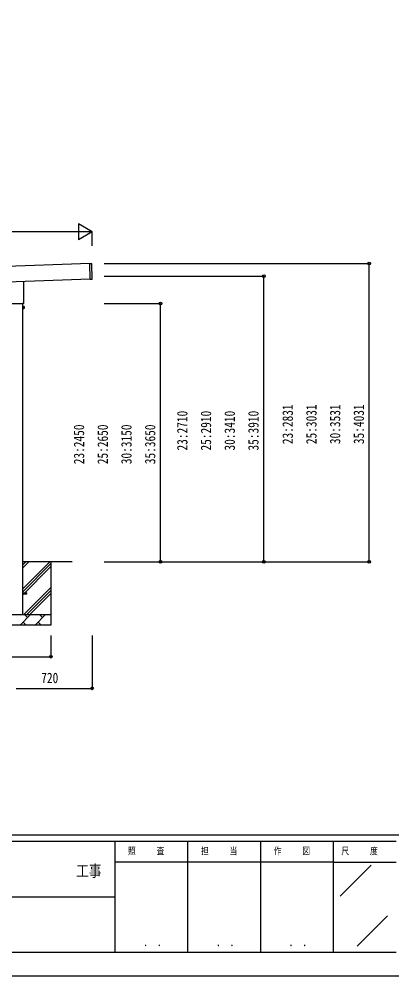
# Model space of a CAD drawing. Units: millimetres, scale not verified. Extents: x -12615 to 12615, y -8910 to 8910.
# Drawn here: x 2976 to 6513, y -8910 to 167 of the extents above; entities that cross this region are included whole.
import ezdxf
from ezdxf.enums import TextEntityAlignment as Align

# ---------------------------------------------------------------- set-up
doc = ezdxf.new("R2010")
doc.units = ezdxf.units.MM
doc.header["$LTSCALE"] = 40
for name, color, linetype in [('0-4_YKK_13', 4, 'Continuous'), ('0-5_YKK_A1', 4, 'Continuous'), ('0-6_YKK_D', 6, 'Continuous'), ('0-7_YKK_ZWAK', 7, 'Continuous')]:
    doc.layers.add(name, color=color, linetype=linetype)
doc.styles.add('ＭＳ ゴシック', font='')
doc.styles.get('ＭＳ ゴシック').set_extended_font_data('MS Gothic')

msp = doc.modelspace()

# ---------------------------------------------------------------- linework, layer by layer
at = {"layer": '0-4_YKK_13'}
for p, q in [((3645.4, -2151.2), (3664.39, -2150.57)), ((3650.4, -2301.12), (3645.4, -2151.2)), ((3670.35, -2299.45), (3665.42, -2151.53)), ((3016.56, -2319.21), (3016.56, -2522.91)), ((3650.4, -2301.12), (3669.38, -2300.48)), ((3016.2, -2535.18), (2880.33, -2535.18)), ((3018.26, -2526.18), (3018.26, -2531.68)), ((3012.76, -2578.38), (3015.26, -2578.38)), ((3015.26, -2564.28), (3021.51, -2564.28)), ((3015.26, -2574.09), (3021.51, -2574.09)), ((3015.26, -2579), (3021.51, -2579)), ((3022.26, -2560.68), (3021.51, -2559.37)), ((3022.26, -2577.68), (3021.51, -2579)), ((3022.26, -2560.68), (3022.26, -2577.68)), ((3010.76, -5277.68), (3048.26, -5277.68)), ((3010.76, -5286.68), (3048.26, -5286.68)), ((3048.26, -5286.68), (3048.26, -5277.68))]:
    msp.add_line(p, q, dxfattribs=at)
msp.add_lwpolyline([(3012.76, -2579.68), (3012.76, -2558.68), (3010.76, -2558.68), (3010.76, -2579.68)], close=True, dxfattribs=at)
for points in [[(3015.26, -2578.38), (3015.26, -2559.98), (3012.76, -2559.98)], [(3015.26, -2579), (3015.26, -2559.37), (3021.51, -2559.37)]]:
    msp.add_lwpolyline(points, dxfattribs=at)
for centre, radius, start, end in [((3664.42, -2151.57), 1, 1.90915, 91.90915), ((3669.35, -2299.49), 1, 271.90915, 1.90915), ((3014.26, -2531.68), 4, 298.95502, 345.52249), ((3014.26, -2526.18), 4, 0, 54.90037), ((3014.26, -2531.68), 4, 345.52249, 0), ((3006.02, -2569.18), 16.24, 342.41205, 17.58795), ((3017.92, -2561.82), 4.34, 325.61575, 34.38425), ((3017.92, -2576.54), 4.34, 325.61575, 34.38425)]:
    msp.add_arc(centre, radius, start, end, dxfattribs=at)
at = {"layer": '0-5_YKK_A1'}
for p, q in [((3645.47, -2153.2), (-2256.88, -2349.91)), ((-2252.05, -2494.83), (3650.3, -2298.09)), ((3010.76, -5482.18), (3010.76, -2535.18)), ((3480.62, -4982.18), (3010.76, -4982.18)), ((3010.76, -5237.28), (3265.86, -4982.18)), ((3010.76, -5039.29), (3067.87, -4982.18)), ((3010.76, -5011.01), (3039.59, -4982.18)), ((3278.26, -4982.18), (3278.26, -5582.18)), ((3010.76, -5265.57), (3278.26, -4998.07)), ((3010.76, -5293.85), (3278.26, -5026.35)), ((3020.42, -5482.18), (3278.26, -5224.34)), ((3048.71, -5482.18), (3278.26, -5252.62)), ((3076.99, -5482.18), (3278.26, -5280.91)), ((2618.26, -5482.18), (3278.26, -5482.18)), ((2985.42, -5582.18), (3085.42, -5482.18)), ((3056.87, -5510.74), (3028.31, -5482.18)), ((3126.84, -5582.18), (3226.84, -5482.18)), ((3198.29, -5510.74), (3169.74, -5482.18)), ((3274.98, -5482.18), (3278.26, -5478.9)), ((3278.26, -5582.18), (2618.26, -5582.18)), ((3013.98, -5553.63), (3042.53, -5582.18)), ((3155.4, -5553.63), (3183.95, -5582.18))]:
    msp.add_line(p, q, dxfattribs=at)
at = {"layer": '0-6_YKK_D'}
for p, q in [((3667.78, -1851.07), (3537.87, -1776.07)), ((3537.87, -1776.07), (3537.87, -1926.07)), ((3517.78, -1851.07), (-2124.34, -1851.07)), ((3667.78, -1851.07), (3407.97, -1851.07)), ((3667.78, -1851.07), (3537.87, -1926.07)), ((3667.78, -1982.87), (3667.78, -1850.07)), ((3781.62, -2151.07), (6298.78, -2151.07)), ((6297.78, -4982.18), (6297.78, -2151.07)), ((3781.62, -2272.18), (5298.78, -2272.18)), ((5297.78, -4982.18), (5297.78, -2272.18)), ((3781.62, -2532.18), (4318.78, -2532.18)), ((4317.78, -4982.18), (4317.78, -2532.18)), ((3781.62, -4982.18), (4318.78, -4982.18)), ((3781.62, -4982.18), (6298.78, -4982.18)), ((3782.62, -4982.18), (5298.78, -4982.18)), ((3278.26, -5682.18), (3278.26, -5883.18)), ((3667.78, -5682.18), (3667.78, -6183.18)), ((2618.26, -5882.18), (3278.26, -5882.18)), ((2948.26, -6182.18), (3667.78, -6182.18))]:
    msp.add_line(p, q, dxfattribs=at)
for centre in [(6297.78, -2151.07), (5297.78, -2272.18), (4317.78, -2532.18), (4317.78, -4982.18), (5297.78, -4982.18), (6297.78, -4982.18), (3278.26, -5882.18), (3667.78, -6182.18)]:
    msp.add_circle(centre, 12.75, dxfattribs=at)
at = {"layer": '0-7_YKK_ZWAK'}
for p, q in [((11685.06, -7575), (-11714.94, -7575)), ((3885.06, -7635), (-14.94, -7635)), ((4575.06, -7635), (4575.06, -8685)), ((5265.06, -7635), (5265.06, -8685)), ((5955.06, -7635), (5955.06, -8685)), ((6555.06, -7635), (5955.06, -7635)), ((5955.06, -7830), (3885.06, -7830)), ((5955.06, -7830), (6555.06, -7830)), ((6021.31, -8154.87), (6315.11, -7861.08)), ((-14.94, -8160), (3885.06, -8160)), ((6182.02, -8627.97), (6470.68, -8339.3)), ((-14.94, -8685), (3885.06, -8685)), ((3885.06, -8685), (5955.06, -8685)), ((5955.06, -8685), (6555.06, -8685))]:
    msp.add_line(p, q, dxfattribs=at)
msp.add_lwpolyline([(-12615, -8910), (12615, -8910), (12615, 8910), (-12615, 8910)], close=True, dxfattribs=at)
msp.add_lwpolyline([(5955.06, -7635), (3885.06, -7635), (3885.06, -8685)], dxfattribs=at)

# ---------------------------------------------------------------- texts
at = {"layer": '0-6_YKK_D', "style": 'ＭＳ ゴシック', "width": 0.8}
for s, p in [('23:2831', (5602.78, -3865.43)), ('25:3031', (5827.78, -3865.43)), ('30:3531', (6052.78, -3865.43)), ('35:4031', (6277.78, -3865.43)), ('23:2710', (4602.78, -3925.98)), ('25:2910', (4827.78, -3925.98)), ('30:3410', (5052.78, -3925.98)), ('35:3910', (5277.78, -3925.98)), ('23:2450', (3622.78, -4055.98)), ('25:2650', (3847.78, -4055.98)), ('30:3150', (4072.78, -4055.98)), ('35:3650', (4297.78, -4055.98))]:
    msp.add_text(s, height=98.97, rotation=90, dxfattribs=at).set_placement(p, align=Align.BOTTOM_LEFT)
msp.add_text('720', height=98.97, dxfattribs=at).set_placement((3185.62, -6162.18), align=Align.BOTTOM_LEFT)
at = {"layer": '0-7_YKK_ZWAK', "style": 'ＭＳ ゴシック', "width": 0.8}
for s, height, p in [('照     査', 65.98, (4009.26, -7777.5)), ('担     当', 65.98, (4701.66, -7777.5)), ('作     図', 65.98, (5391.66, -7777.5)), ('尺     度', 65.98, (6034.26, -7777.5)), ('工事', 110, (3517, -8002.4)), ('． ．', 77.75, (4155, -8653.06)), ('． ．', 77.75, (4845, -8653.06)), ('． ．', 77.75, (5535, -8653.06))]:
    msp.add_text(s, height=height, dxfattribs=at).set_placement(p, align=Align.BOTTOM_LEFT)

doc.saveas('drawing.dxf')
